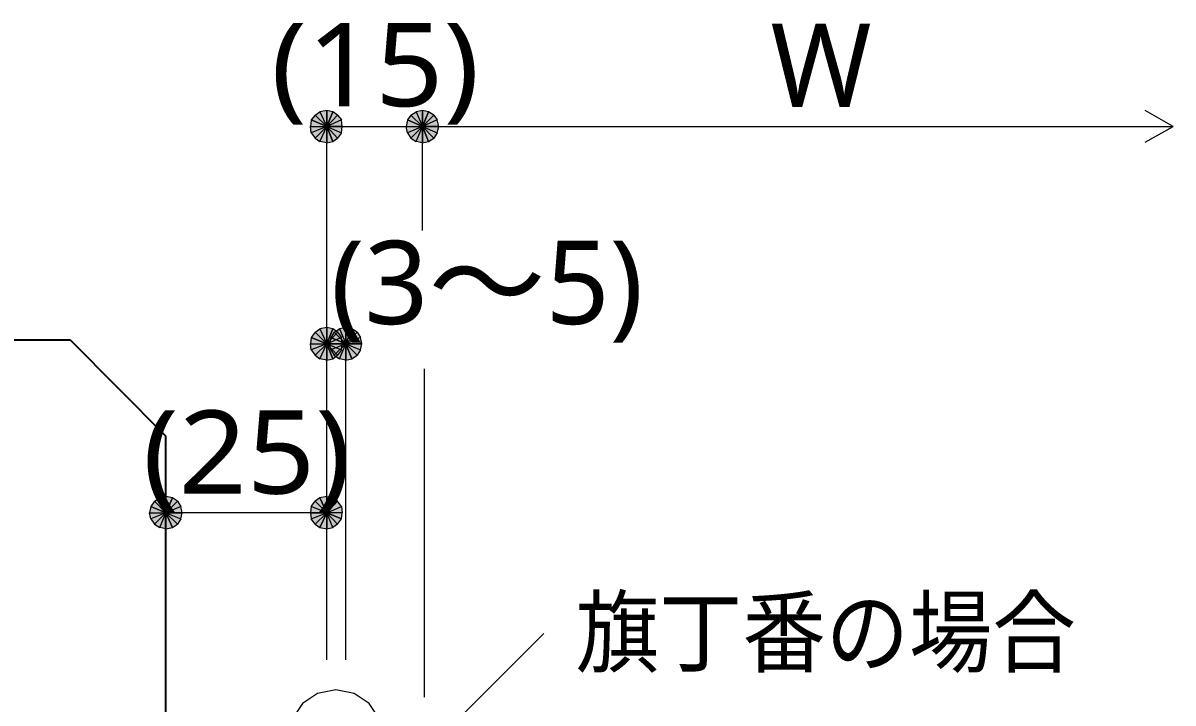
# Model space of a CAD drawing. Header units: millimetres. Extents: x 0 to 420, y 0 to 297.
# Drawn here: x 64.04 to 99.91, y 124.05 to 145.26 of the extents above; entities that cross this region are included whole.
import ezdxf
from ezdxf.enums import TextEntityAlignment as Align

# ---------------------------------------------------------------- set-up
doc = ezdxf.new("R2010")
doc.units = ezdxf.units.MM
doc.styles.add('kst32b', font='NotoSansJP-Variable.ttf')

msp = doc.modelspace()

# ---------------------------------------------------------------- hatches: boundary and pattern name
h = msp.add_hatch(color=7)
h.paths.add_polyline_path([(73.512, 142.536), (73.3, 142.494), (73.512, 142.028), (73.512, 142.536)])
h.paths.add_polyline_path([(73.3, 142.494), (73.512, 142.028), (73.152, 142.388), (73.3, 142.494)])
h.paths.add_polyline_path([(73.512, 142.028), (73.152, 142.388), (73.025, 142.24), (73.512, 142.028)])
for points in [[(73.702, 142.494), (73.512, 142.536), (73.512, 142.028), (73.702, 142.494)], [(76.687, 142.494), (76.496, 142.536), (76.496, 142.028), (76.687, 142.494)], [(73.702, 135.721), (73.512, 135.763), (73.512, 135.255), (73.702, 135.721)], [(74.295, 135.721), (74.104, 135.763), (74.104, 135.255), (74.295, 135.721)], [(68.707, 130.45), (68.495, 130.492), (68.495, 129.984), (68.707, 130.45)], [(73.3, 129.519), (73.512, 129.476), (73.512, 129.984), (73.3, 129.519)]]:
    msp.add_hatch(color=7).paths.add_polyline_path(points)
h = msp.add_hatch(color=7)
h.paths.add_polyline_path([(73.999, 142.028), (73.978, 142.24), (73.512, 142.028), (73.999, 142.028)])
h.paths.add_polyline_path([(73.978, 142.24), (73.512, 142.028), (73.851, 142.388), (73.978, 142.24)])
h.paths.add_polyline_path([(73.512, 142.028), (73.851, 142.388), (73.702, 142.494), (73.512, 142.028)])
h = msp.add_hatch(color=7)
h.paths.add_polyline_path([(76.496, 142.536), (76.306, 142.494), (76.496, 142.028), (76.496, 142.536)])
h.paths.add_polyline_path([(76.306, 142.494), (76.496, 142.028), (76.137, 142.388), (76.306, 142.494)])
h.paths.add_polyline_path([(76.496, 142.028), (76.137, 142.388), (76.031, 142.24), (76.496, 142.028)])
h = msp.add_hatch(color=7)
h.paths.add_polyline_path([(77.004, 142.028), (76.962, 142.24), (76.496, 142.028), (77.004, 142.028)])
h.paths.add_polyline_path([(76.962, 142.24), (76.496, 142.028), (76.856, 142.388), (76.962, 142.24)])
h.paths.add_polyline_path([(76.496, 142.028), (76.856, 142.388), (76.687, 142.494), (76.496, 142.028)])
h = msp.add_hatch(color=7)
h.paths.add_polyline_path([(73.025, 142.24), (73.004, 142.028), (73.512, 142.028), (73.025, 142.24)])
h.paths.add_polyline_path([(73.004, 142.028), (73.512, 142.028), (73.025, 141.838), (73.004, 142.028)])
h.paths.add_polyline_path([(73.512, 142.028), (73.025, 141.838), (73.152, 141.668), (73.512, 142.028)])
h = msp.add_hatch(color=7)
h.paths.add_polyline_path([(76.031, 142.24), (75.988, 142.028), (76.496, 142.028), (76.031, 142.24)])
h.paths.add_polyline_path([(75.988, 142.028), (76.496, 142.028), (76.031, 141.838), (75.988, 142.028)])
h.paths.add_polyline_path([(76.496, 142.028), (76.031, 141.838), (76.137, 141.668), (76.496, 142.028)])
h = msp.add_hatch(color=7)
h.paths.add_polyline_path([(73.152, 141.668), (73.3, 141.563), (73.512, 142.028), (73.152, 141.668)])
h.paths.add_polyline_path([(73.3, 141.563), (73.512, 142.028), (73.512, 141.52), (73.3, 141.563)])
h.paths.add_polyline_path([(73.512, 142.028), (73.512, 141.52), (73.702, 141.563), (73.512, 142.028)])
h = msp.add_hatch(color=7)
h.paths.add_polyline_path([(73.702, 141.563), (73.851, 141.668), (73.512, 142.028), (73.702, 141.563)])
h.paths.add_polyline_path([(73.851, 141.668), (73.512, 142.028), (73.978, 141.838), (73.851, 141.668)])
h.paths.add_polyline_path([(73.512, 142.028), (73.978, 141.838), (73.999, 142.028), (73.512, 142.028)])
h = msp.add_hatch(color=7)
h.paths.add_polyline_path([(76.137, 141.668), (76.306, 141.563), (76.496, 142.028), (76.137, 141.668)])
h.paths.add_polyline_path([(76.306, 141.563), (76.496, 142.028), (76.496, 141.52), (76.306, 141.563)])
h.paths.add_polyline_path([(76.496, 142.028), (76.496, 141.52), (76.687, 141.563), (76.496, 142.028)])
h = msp.add_hatch(color=7)
h.paths.add_polyline_path([(76.687, 141.563), (76.856, 141.668), (76.496, 142.028), (76.687, 141.563)])
h.paths.add_polyline_path([(76.856, 141.668), (76.496, 142.028), (76.962, 141.838), (76.856, 141.668)])
h.paths.add_polyline_path([(76.496, 142.028), (76.962, 141.838), (77.004, 142.028), (76.496, 142.028)])
h = msp.add_hatch(color=7)
h.paths.add_polyline_path([(73.512, 135.763), (73.3, 135.721), (73.512, 135.255), (73.512, 135.763)])
h.paths.add_polyline_path([(73.3, 135.721), (73.512, 135.255), (73.152, 135.615), (73.3, 135.721)])
h.paths.add_polyline_path([(73.512, 135.255), (73.152, 135.615), (73.025, 135.446), (73.512, 135.255)])
h = msp.add_hatch(color=7)
h.paths.add_polyline_path([(73.999, 135.255), (73.978, 135.446), (73.512, 135.255), (73.999, 135.255)])
h.paths.add_polyline_path([(73.978, 135.446), (73.512, 135.255), (73.851, 135.615), (73.978, 135.446)])
h.paths.add_polyline_path([(73.512, 135.255), (73.851, 135.615), (73.702, 135.721), (73.512, 135.255)])
h = msp.add_hatch(color=7)
h.paths.add_polyline_path([(74.104, 135.763), (73.914, 135.721), (74.104, 135.255), (74.104, 135.763)])
h.paths.add_polyline_path([(73.914, 135.721), (74.104, 135.255), (73.745, 135.615), (73.914, 135.721)])
h.paths.add_polyline_path([(74.104, 135.255), (73.745, 135.615), (73.639, 135.446), (74.104, 135.255)])
h = msp.add_hatch(color=7)
h.paths.add_polyline_path([(74.612, 135.255), (74.57, 135.446), (74.104, 135.255), (74.612, 135.255)])
h.paths.add_polyline_path([(74.57, 135.446), (74.104, 135.255), (74.464, 135.615), (74.57, 135.446)])
h.paths.add_polyline_path([(74.104, 135.255), (74.464, 135.615), (74.295, 135.721), (74.104, 135.255)])
h = msp.add_hatch(color=7)
h.paths.add_polyline_path([(73.025, 135.446), (73.004, 135.255), (73.512, 135.255), (73.025, 135.446)])
h.paths.add_polyline_path([(73.004, 135.255), (73.512, 135.255), (73.025, 135.064), (73.004, 135.255)])
h.paths.add_polyline_path([(73.512, 135.255), (73.025, 135.064), (73.152, 134.895), (73.512, 135.255)])
h = msp.add_hatch(color=7)
h.paths.add_polyline_path([(73.152, 134.895), (73.3, 134.789), (73.512, 135.255), (73.152, 134.895)])
h.paths.add_polyline_path([(73.3, 134.789), (73.512, 135.255), (73.512, 134.747), (73.3, 134.789)])
h.paths.add_polyline_path([(73.512, 135.255), (73.512, 134.747), (73.702, 134.789), (73.512, 135.255)])
h = msp.add_hatch(color=7)
h.paths.add_polyline_path([(73.702, 134.789), (73.851, 134.895), (73.512, 135.255), (73.702, 134.789)])
h.paths.add_polyline_path([(73.851, 134.895), (73.512, 135.255), (73.978, 135.064), (73.851, 134.895)])
h.paths.add_polyline_path([(73.512, 135.255), (73.978, 135.064), (73.999, 135.255), (73.512, 135.255)])
h = msp.add_hatch(color=7)
h.paths.add_polyline_path([(73.639, 135.446), (73.596, 135.255), (74.104, 135.255), (73.639, 135.446)])
h.paths.add_polyline_path([(73.596, 135.255), (74.104, 135.255), (73.639, 135.064), (73.596, 135.255)])
h.paths.add_polyline_path([(74.104, 135.255), (73.639, 135.064), (73.745, 134.895), (74.104, 135.255)])
h = msp.add_hatch(color=7)
h.paths.add_polyline_path([(73.745, 134.895), (73.914, 134.789), (74.104, 135.255), (73.745, 134.895)])
h.paths.add_polyline_path([(73.914, 134.789), (74.104, 135.255), (74.104, 134.747), (73.914, 134.789)])
h.paths.add_polyline_path([(74.104, 135.255), (74.104, 134.747), (74.295, 134.789), (74.104, 135.255)])
h = msp.add_hatch(color=7)
h.paths.add_polyline_path([(74.295, 134.789), (74.464, 134.895), (74.104, 135.255), (74.295, 134.789)])
h.paths.add_polyline_path([(74.464, 134.895), (74.104, 135.255), (74.57, 135.064), (74.464, 134.895)])
h.paths.add_polyline_path([(74.104, 135.255), (74.57, 135.064), (74.612, 135.255), (74.104, 135.255)])
h = msp.add_hatch(color=7)
h.paths.add_polyline_path([(68.495, 130.492), (68.305, 130.45), (68.495, 129.984), (68.495, 130.492)])
h.paths.add_polyline_path([(68.305, 130.45), (68.495, 129.984), (68.136, 130.344), (68.305, 130.45)])
h.paths.add_polyline_path([(68.495, 129.984), (68.136, 130.344), (68.03, 130.175), (68.495, 129.984)])
h = msp.add_hatch(color=7)
h.paths.add_polyline_path([(69.003, 129.984), (68.961, 130.175), (68.495, 129.984), (69.003, 129.984)])
h.paths.add_polyline_path([(68.961, 130.175), (68.495, 129.984), (68.855, 130.344), (68.961, 130.175)])
h.paths.add_polyline_path([(68.495, 129.984), (68.855, 130.344), (68.707, 130.45), (68.495, 129.984)])
h = msp.add_hatch(color=7)
h.paths.add_polyline_path([(73.3, 130.45), (73.152, 130.344), (73.512, 129.984), (73.3, 130.45)])
h.paths.add_polyline_path([(73.152, 130.344), (73.512, 129.984), (73.025, 130.175), (73.152, 130.344)])
h.paths.add_polyline_path([(73.512, 129.984), (73.025, 130.175), (73.004, 129.984), (73.512, 129.984)])
h = msp.add_hatch(color=7)
h.paths.add_polyline_path([(73.851, 130.344), (73.702, 130.45), (73.512, 129.984), (73.851, 130.344)])
h.paths.add_polyline_path([(73.702, 130.45), (73.512, 129.984), (73.512, 130.492), (73.702, 130.45)])
h.paths.add_polyline_path([(73.512, 129.984), (73.512, 130.492), (73.3, 130.45), (73.512, 129.984)])
h = msp.add_hatch(color=7)
h.paths.add_polyline_path([(73.978, 129.794), (73.999, 129.984), (73.512, 129.984), (73.978, 129.794)])
h.paths.add_polyline_path([(73.999, 129.984), (73.512, 129.984), (73.978, 130.175), (73.999, 129.984)])
h.paths.add_polyline_path([(73.512, 129.984), (73.978, 130.175), (73.851, 130.344), (73.512, 129.984)])
h = msp.add_hatch(color=7)
h.paths.add_polyline_path([(68.03, 130.175), (67.987, 129.984), (68.495, 129.984), (68.03, 130.175)])
h.paths.add_polyline_path([(67.987, 129.984), (68.495, 129.984), (68.03, 129.794), (67.987, 129.984)])
h.paths.add_polyline_path([(68.495, 129.984), (68.03, 129.794), (68.136, 129.625), (68.495, 129.984)])
h = msp.add_hatch(color=7)
h.paths.add_polyline_path([(68.136, 129.625), (68.305, 129.519), (68.495, 129.984), (68.136, 129.625)])
h.paths.add_polyline_path([(68.305, 129.519), (68.495, 129.984), (68.495, 129.476), (68.305, 129.519)])
h.paths.add_polyline_path([(68.495, 129.984), (68.495, 129.476), (68.707, 129.519), (68.495, 129.984)])
h = msp.add_hatch(color=7)
h.paths.add_polyline_path([(68.707, 129.519), (68.855, 129.625), (68.495, 129.984), (68.707, 129.519)])
h.paths.add_polyline_path([(68.855, 129.625), (68.495, 129.984), (68.961, 129.794), (68.855, 129.625)])
h.paths.add_polyline_path([(68.495, 129.984), (68.961, 129.794), (69.003, 129.984), (68.495, 129.984)])
h = msp.add_hatch(color=7)
h.paths.add_polyline_path([(73.004, 129.984), (73.025, 129.794), (73.512, 129.984), (73.004, 129.984)])
h.paths.add_polyline_path([(73.025, 129.794), (73.512, 129.984), (73.152, 129.625), (73.025, 129.794)])
h.paths.add_polyline_path([(73.512, 129.984), (73.152, 129.625), (73.3, 129.519), (73.512, 129.984)])
h = msp.add_hatch(color=7)
h.paths.add_polyline_path([(73.512, 129.476), (73.702, 129.519), (73.512, 129.984), (73.512, 129.476)])
h.paths.add_polyline_path([(73.702, 129.519), (73.512, 129.984), (73.851, 129.625), (73.702, 129.519)])
h.paths.add_polyline_path([(73.512, 129.984), (73.851, 129.625), (73.978, 129.794), (73.512, 129.984)])

# ---------------------------------------------------------------- linework, layer by layer
at = {"lineweight": 0}
for points in [[(73.3, 142.494), (73.512, 142.028), (73.152, 142.388)], [(73.512, 142.536), (73.3, 142.494), (73.512, 142.028)], [(73.702, 142.494), (73.512, 142.536), (73.512, 142.028)], [(73.512, 142.028), (73.851, 142.388), (73.702, 142.494)], [(76.306, 142.494), (76.496, 142.028), (76.137, 142.388)], [(76.496, 142.536), (76.306, 142.494), (76.496, 142.028)], [(76.687, 142.494), (76.496, 142.536), (76.496, 142.028)], [(76.496, 142.028), (76.856, 142.388), (76.687, 142.494)], [(73.025, 142.24), (73.004, 142.028), (73.512, 142.028)], [(73.512, 142.028), (73.152, 142.388), (73.025, 142.24)], [(73.978, 142.24), (73.512, 142.028), (73.851, 142.388)], [(73.999, 142.028), (73.978, 142.24), (73.512, 142.028)], [(76.031, 142.24), (75.988, 142.028), (76.496, 142.028)], [(76.496, 142.028), (76.137, 142.388), (76.031, 142.24)], [(76.962, 142.24), (76.496, 142.028), (76.856, 142.388)], [(77.004, 142.028), (76.962, 142.24), (76.496, 142.028)], [(73.004, 142.028), (73.512, 142.028), (73.025, 141.838)], [(73.512, 142.028), (73.025, 141.838), (73.152, 141.668)], [(73.152, 141.668), (73.3, 141.563), (73.512, 142.028)], [(73.3, 141.563), (73.512, 142.028), (73.512, 141.52)], [(73.512, 142.028), (73.512, 141.52), (73.702, 141.563)], [(73.702, 141.563), (73.851, 141.668), (73.512, 142.028)], [(73.851, 141.668), (73.512, 142.028), (73.978, 141.838)], [(73.512, 142.028), (73.978, 141.838), (73.999, 142.028)], [(75.988, 142.028), (76.496, 142.028), (76.031, 141.838)], [(76.496, 142.028), (76.031, 141.838), (76.137, 141.668)], [(76.137, 141.668), (76.306, 141.563), (76.496, 142.028)], [(76.306, 141.563), (76.496, 142.028), (76.496, 141.52)], [(76.496, 142.028), (76.496, 141.52), (76.687, 141.563)], [(76.687, 141.563), (76.856, 141.668), (76.496, 142.028)], [(76.856, 141.668), (76.496, 142.028), (76.962, 141.838)], [(76.496, 142.028), (76.962, 141.838), (77.004, 142.028)], [(73.512, 135.255), (73.152, 135.615), (73.025, 135.446)], [(73.3, 135.721), (73.512, 135.255), (73.152, 135.615)], [(73.512, 135.763), (73.3, 135.721), (73.512, 135.255)], [(73.702, 135.721), (73.512, 135.763), (73.512, 135.255)], [(73.512, 135.255), (73.851, 135.615), (73.702, 135.721)], [(73.978, 135.446), (73.512, 135.255), (73.851, 135.615)], [(74.104, 135.255), (73.745, 135.615), (73.639, 135.446)], [(73.914, 135.721), (74.104, 135.255), (73.745, 135.615)], [(74.104, 135.763), (73.914, 135.721), (74.104, 135.255)], [(74.295, 135.721), (74.104, 135.763), (74.104, 135.255)], [(74.104, 135.255), (74.464, 135.615), (74.295, 135.721)], [(74.57, 135.446), (74.104, 135.255), (74.464, 135.615)], [(73.025, 135.446), (73.004, 135.255), (73.512, 135.255)], [(73.004, 135.255), (73.512, 135.255), (73.025, 135.064)], [(73.512, 135.255), (73.025, 135.064), (73.152, 134.895)], [(73.152, 134.895), (73.3, 134.789), (73.512, 135.255)], [(73.3, 134.789), (73.512, 135.255), (73.512, 134.747)], [(73.999, 135.255), (73.978, 135.446), (73.512, 135.255)], [(73.512, 135.255), (73.512, 134.747), (73.702, 134.789)], [(73.702, 134.789), (73.851, 134.895), (73.512, 135.255)], [(73.851, 134.895), (73.512, 135.255), (73.978, 135.064)], [(73.512, 135.255), (73.978, 135.064), (73.999, 135.255)], [(73.639, 135.446), (73.596, 135.255), (74.104, 135.255)], [(73.596, 135.255), (74.104, 135.255), (73.639, 135.064)], [(74.104, 135.255), (73.639, 135.064), (73.745, 134.895)], [(73.745, 134.895), (73.914, 134.789), (74.104, 135.255)], [(73.914, 134.789), (74.104, 135.255), (74.104, 134.747)], [(74.612, 135.255), (74.57, 135.446), (74.104, 135.255)], [(74.104, 135.255), (74.104, 134.747), (74.295, 134.789)], [(74.295, 134.789), (74.464, 134.895), (74.104, 135.255)], [(74.464, 134.895), (74.104, 135.255), (74.57, 135.064)], [(74.104, 135.255), (74.57, 135.064), (74.612, 135.255)], [(68.495, 129.984), (68.136, 130.344), (68.03, 130.175)], [(68.305, 130.45), (68.495, 129.984), (68.136, 130.344)], [(68.495, 130.492), (68.305, 130.45), (68.495, 129.984)], [(68.707, 130.45), (68.495, 130.492), (68.495, 129.984)], [(68.495, 129.984), (68.855, 130.344), (68.707, 130.45)], [(68.961, 130.175), (68.495, 129.984), (68.855, 130.344)], [(73.152, 130.344), (73.512, 129.984), (73.025, 130.175)], [(73.3, 130.45), (73.152, 130.344), (73.512, 129.984)], [(73.512, 129.984), (73.512, 130.492), (73.3, 130.45)], [(73.702, 130.45), (73.512, 129.984), (73.512, 130.492)], [(73.851, 130.344), (73.702, 130.45), (73.512, 129.984)], [(73.512, 129.984), (73.978, 130.175), (73.851, 130.344)], [(68.03, 130.175), (67.987, 129.984), (68.495, 129.984)], [(67.987, 129.984), (68.495, 129.984), (68.03, 129.794)], [(68.495, 129.984), (68.03, 129.794), (68.136, 129.625)], [(68.136, 129.625), (68.305, 129.519), (68.495, 129.984)], [(68.305, 129.519), (68.495, 129.984), (68.495, 129.476)], [(69.003, 129.984), (68.961, 130.175), (68.495, 129.984)], [(68.495, 129.984), (68.495, 129.476), (68.707, 129.519)], [(68.707, 129.519), (68.855, 129.625), (68.495, 129.984)], [(68.855, 129.625), (68.495, 129.984), (68.961, 129.794)], [(68.495, 129.984), (68.961, 129.794), (69.003, 129.984)], [(73.512, 129.984), (73.025, 130.175), (73.004, 129.984)], [(73.004, 129.984), (73.025, 129.794), (73.512, 129.984)], [(73.025, 129.794), (73.512, 129.984), (73.152, 129.625)], [(73.512, 129.984), (73.152, 129.625), (73.3, 129.519)], [(73.3, 129.519), (73.512, 129.476), (73.512, 129.984)], [(73.999, 129.984), (73.512, 129.984), (73.978, 130.175)], [(73.512, 129.476), (73.702, 129.519), (73.512, 129.984)], [(73.702, 129.519), (73.512, 129.984), (73.851, 129.625)], [(73.512, 129.984), (73.851, 129.625), (73.978, 129.794)], [(73.978, 129.794), (73.999, 129.984), (73.512, 129.984)]]:
    msp.add_lwpolyline(points, close=True, dxfattribs=at)
at = {"lineweight": 13}
for points in [[(99.039, 141.542), (99.907, 142.028), (99.039, 142.536)], [(73.512, 125.391), (73.512, 142.028)], [(73.512, 142.028), (76.496, 142.028)], [(76.496, 142.028), (99.907, 142.028)], [(76.496, 138.79), (76.496, 142.028)], [(74.104, 135.255), (73.512, 135.255)], [(74.104, 125.391), (74.104, 135.297)], [(76.56, 124.227), (76.56, 134.472)], [(73.512, 129.984), (68.495, 129.984)], [(75.29, 121.221), (80.285, 126.217)]]:
    msp.add_lwpolyline(points, dxfattribs=at)
at = {"lineweight": 25}
for points in [[(41.91, 135.382), (65.511, 135.382)], [(65.511, 135.382), (68.495, 132.376)], [(68.495, 122.386), (68.495, 132.376)]]:
    msp.add_lwpolyline(points, dxfattribs=at)
at = {"lineweight": 13}
msp.add_lwpolyline([(75.269, 122.989), (75.153, 123.562), (74.838, 124.029), (74.37, 124.344), (73.798, 124.46), (73.225, 124.344), (72.757, 124.029), (72.442, 123.562), (72.327, 122.989), (72.442, 122.416), (72.757, 121.949), (73.225, 121.633), (73.798, 121.518), (74.37, 121.633), (74.838, 121.949), (75.153, 122.416)], close=True, dxfattribs=at)

# ---------------------------------------------------------------- texts
at = {"style": 'kst32b'}
for s, height, p, p2 in [('(15)', 2.5989, (71.776, 142.663), (78.273, 142.663)), ('(3～5)', 2.5989, (73.639, 135.869), (83.385, 135.869)), ('(25)', 2.5989, (67.776, 130.577), (74.273, 130.577)), ('旗丁番の場合', 2.0791, (81.28, 125.222), (96.873, 125.222))]:
    msp.add_text(s, height=height, dxfattribs=at).set_placement(p, p2, align=Align.FIT)
msp.add_text('W', height=2.599, dxfattribs=at).set_placement((87.355, 142.642))

doc.saveas('drawing.dxf')
